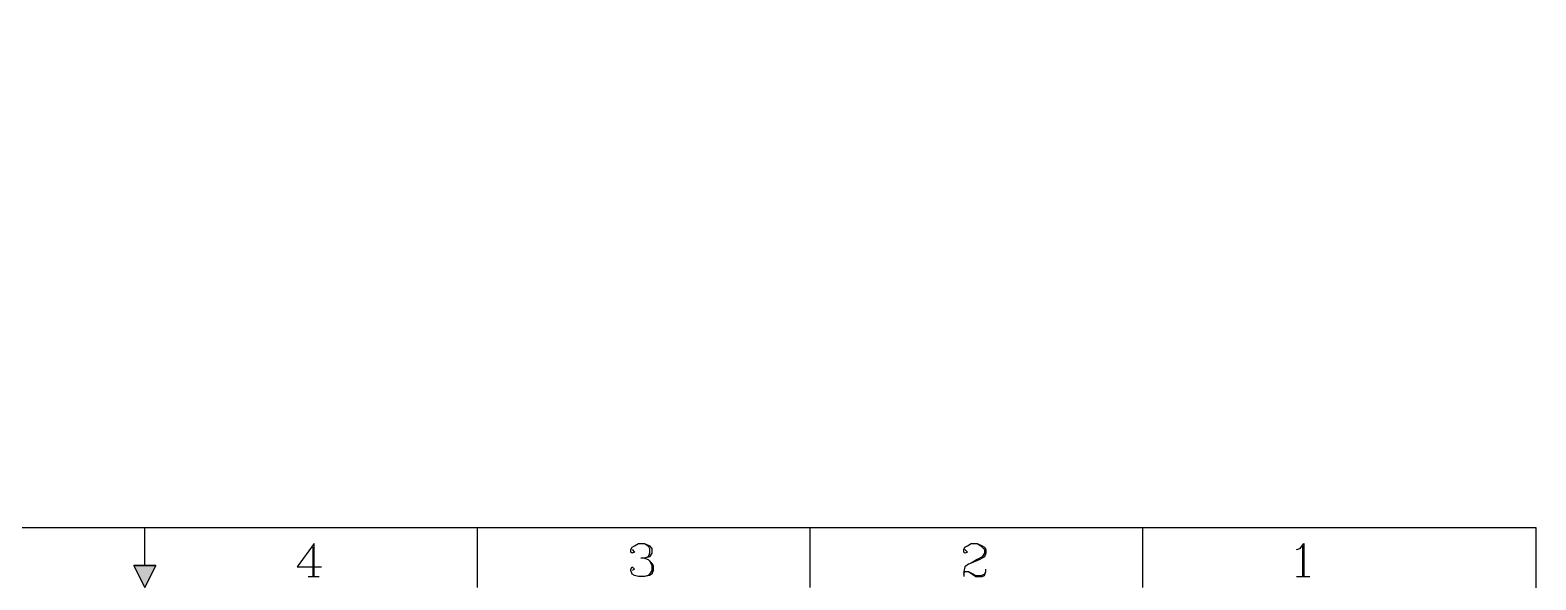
# Model space of a CAD drawing. Extents: x -128 to 4168, y -1774 to 38.
# Drawn here: x 2087.5 to 2227.4, y -801.4 to -750.3 of the extents above; entities that cross this region are included whole.
import ezdxf

# ---------------------------------------------------------------- set-up
doc = ezdxf.new("R2010")
doc.units = 0
doc.header["$LTSCALE"] = 16.335
doc.layers.add('BL-HOU', color=7, linetype='Continuous', lineweight=13)
doc.layers.add('dim', color=3, linetype='Continuous', lineweight=13)
doc.styles.add('Arial', font='simhei.ttf')
doc.dimstyles.new('标注-赛华', dxfattribs={"dimtxt": 2.5, "dimasz": 2.5, "dimexe": 1.25, "dimexo": 0.65, "dimtad": 1, "dimzin": 1, "dimdsep": 46, "dimtxsty": 'Arial', "dimcen": 1.5, "dimadec": 0, "dimazin": 0, "dimtfac": 1, "dimtmove": 0, "dimatfit": 3, "dimfxl": 1, "dimtolj": 1, "dimtzin": 0, "dimarcsym": 0})

# ---------------------------------------------------------------- blocks, each defined once
blk = doc.blocks.new('*D851')
at = {"layer": 'Defpoints', "color": 0}
for p in [(1892.29, -534.5), (1885.62, -537.55), (1890.94, -537.55), (2131, -850.84), (2133.81, -850.84), (2133.81, -854.03)]:
    blk.add_point(p, dxfattribs=at)
at = {"layer": 'dim', "color": 3, "lineweight": -2}
for p, q in [((1885.62, -533.1), (1885.62, -531.7)), ((1891.38, -534.5), (1883.87, -534.5)), ((1885.62, -534.5), (1885.62, -537.55)), ((1890.03, -537.55), (1883.87, -537.55)), ((1885.62, -538.95), (1885.62, -550.79)), ((2131, -851.75), (2131, -855.78)), ((2133.81, -851.75), (2133.81, -855.78)), ((2129.6, -854.03), (2128.2, -854.03)), ((2131, -854.03), (2133.81, -854.03)), ((2135.21, -854.03), (2147.08, -854.03))]:
    blk.add_line(p, q, dxfattribs=at)
at = {"layer": 'dim', "color": 3}
for points in [[(1885.38, -533.1), (1885.85, -533.1), (1885.62, -534.5)], [(1885.38, -538.95), (1885.85, -538.95), (1885.62, -537.55)], [(2129.6, -853.79), (2129.6, -854.26), (2131, -854.03)], [(2135.21, -853.79), (2135.21, -854.26), (2133.81, -854.03)]]:
    blk.add_solid(points, dxfattribs=at)
at = {"layer": 'dim', "color": 3, "insert": (1884.6, -545.57), "char_height": 1.4, "attachment_point": 5, "rotation": 90, "style": 'Arial'}
blk.add_mtext('\\A1;3.05±0.05', dxfattribs=at)
at = {"layer": 'dim', "color": 3, "insert": (2141.85, -853.01), "char_height": 1.4, "attachment_point": 5, "style": 'Arial'}
blk.add_mtext('\\A1;2.81±0.20', dxfattribs=at)

msp = doc.modelspace()

# ---------------------------------------------------------------- hatches: boundary and pattern name
at = {"layer": 'BL-HOU'}
h = msp.add_hatch(color=7, dxfattribs=at)
h.dxf.hatch_style = 2
h.paths.add_polyline_path([(2097.094, -800.036), (2099.148, -800.036), (2098.121, -802.09)])

# ---------------------------------------------------------------- linework, layer by layer
at = {"layer": 'BL-HOU', "color": 7, "lineweight": 0}
for points in [[(1968.826, -796.499), (2227.415, -796.499), (2227.415, -979.314), (1968.826, -979.314)], [(2097.094, -800.036), (2099.148, -800.036)], [(2098.121, -802.09), (2097.094, -800.036)], [(2099.148, -800.036), (2098.121, -802.09)]]:
    msp.add_lwpolyline(points, close=True, dxfattribs=at)
for points in [[(2098.121, -800.036), (2098.121, -796.499)], [(2129.046, -802.09), (2129.046, -796.499)], [(2159.972, -802.09), (2159.972, -796.499)], [(2190.898, -802.09), (2190.898, -796.499)], [(2113.869, -801.063), (2113.869, -797.982), (2112.271, -800.15), (2114.554, -800.15)], [(2113.755, -798.325), (2113.755, -801.063)], [(2143.425, -798.553), (2143.653, -798.781), (2143.425, -798.895), (2143.311, -798.781), (2143.311, -798.553), (2143.425, -798.325), (2143.653, -798.211), (2143.996, -797.982), (2144.566, -797.982), (2145.023, -798.211), (2145.251, -798.439), (2145.251, -798.895), (2145.023, -799.238), (2144.566, -799.352), (2144.224, -799.352)], [(2144.566, -797.982), (2144.909, -798.211), (2145.023, -798.439), (2145.023, -798.895), (2144.909, -799.238), (2144.566, -799.352), (2144.909, -799.466), (2145.251, -799.808), (2145.365, -800.036), (2145.365, -800.493), (2145.251, -800.835), (2145.023, -800.949), (2144.566, -801.063), (2143.996, -801.063), (2143.653, -800.949), (2143.425, -800.835), (2143.311, -800.493), (2143.311, -800.379), (2143.425, -800.15), (2143.653, -800.379), (2143.425, -800.493)], [(2174.351, -798.553), (2174.579, -798.781), (2174.351, -798.895), (2174.237, -798.781), (2174.237, -798.553), (2174.351, -798.325), (2174.579, -798.211), (2174.922, -797.982), (2175.492, -797.982), (2175.949, -798.211), (2176.177, -798.325), (2176.291, -798.553), (2176.291, -798.895), (2176.177, -799.238), (2175.72, -799.466), (2174.922, -799.808), (2174.693, -799.922), (2174.351, -800.15), (2174.237, -800.607), (2174.237, -801.063)], [(2175.492, -797.982), (2175.834, -798.211), (2175.949, -798.325), (2176.177, -798.553), (2176.177, -798.895), (2175.949, -799.238), (2175.492, -799.466), (2174.922, -799.808)], [(2205.163, -798.553), (2205.505, -798.439), (2205.847, -797.982), (2205.847, -801.063)], [(2205.733, -798.211), (2205.733, -801.063)], [(2145.023, -799.58), (2145.251, -800.036), (2145.251, -800.493), (2145.023, -800.835), (2144.909, -800.949), (2144.566, -801.063)], [(2174.693, -800.607), (2175.378, -801.063), (2175.949, -801.063), (2176.177, -800.949), (2176.291, -800.607), (2176.291, -800.379)], [(2113.298, -801.063), (2114.325, -801.063)], [(2174.237, -800.835), (2174.351, -800.607), (2174.693, -800.607), (2175.378, -800.949), (2175.834, -800.949), (2176.177, -800.835), (2176.291, -800.607)], [(2205.163, -801.063), (2206.418, -801.063)]]:
    msp.add_lwpolyline(points, dxfattribs=at)

# ---------------------------------------------------------------- dimensions: what is measured, and where the dimension line sits
at = {"layer": 'dim'}
dim = msp.add_linear_dim(base=(2133.812, -854.028), p1=(2131.002, -850.844), p2=(2133.812, -850.844), dimstyle='标注-赛华', override={"dimscale": 1.4, "dimtxt": 1, "dimasz": 1, "dimgap": 0.2, "dimclrd": 3, "dimclre": 3, "dimclrt": 3, "dimtol": 1, "dimtp": 0.2, "dimtm": 0.2}, dxfattribs=at)
dim.commit()
dim.dimension.update_dxf_attribs({"geometry": '*D851', "text_midpoint": (2141.847, -853.013)})

doc.saveas('drawing.dxf')
